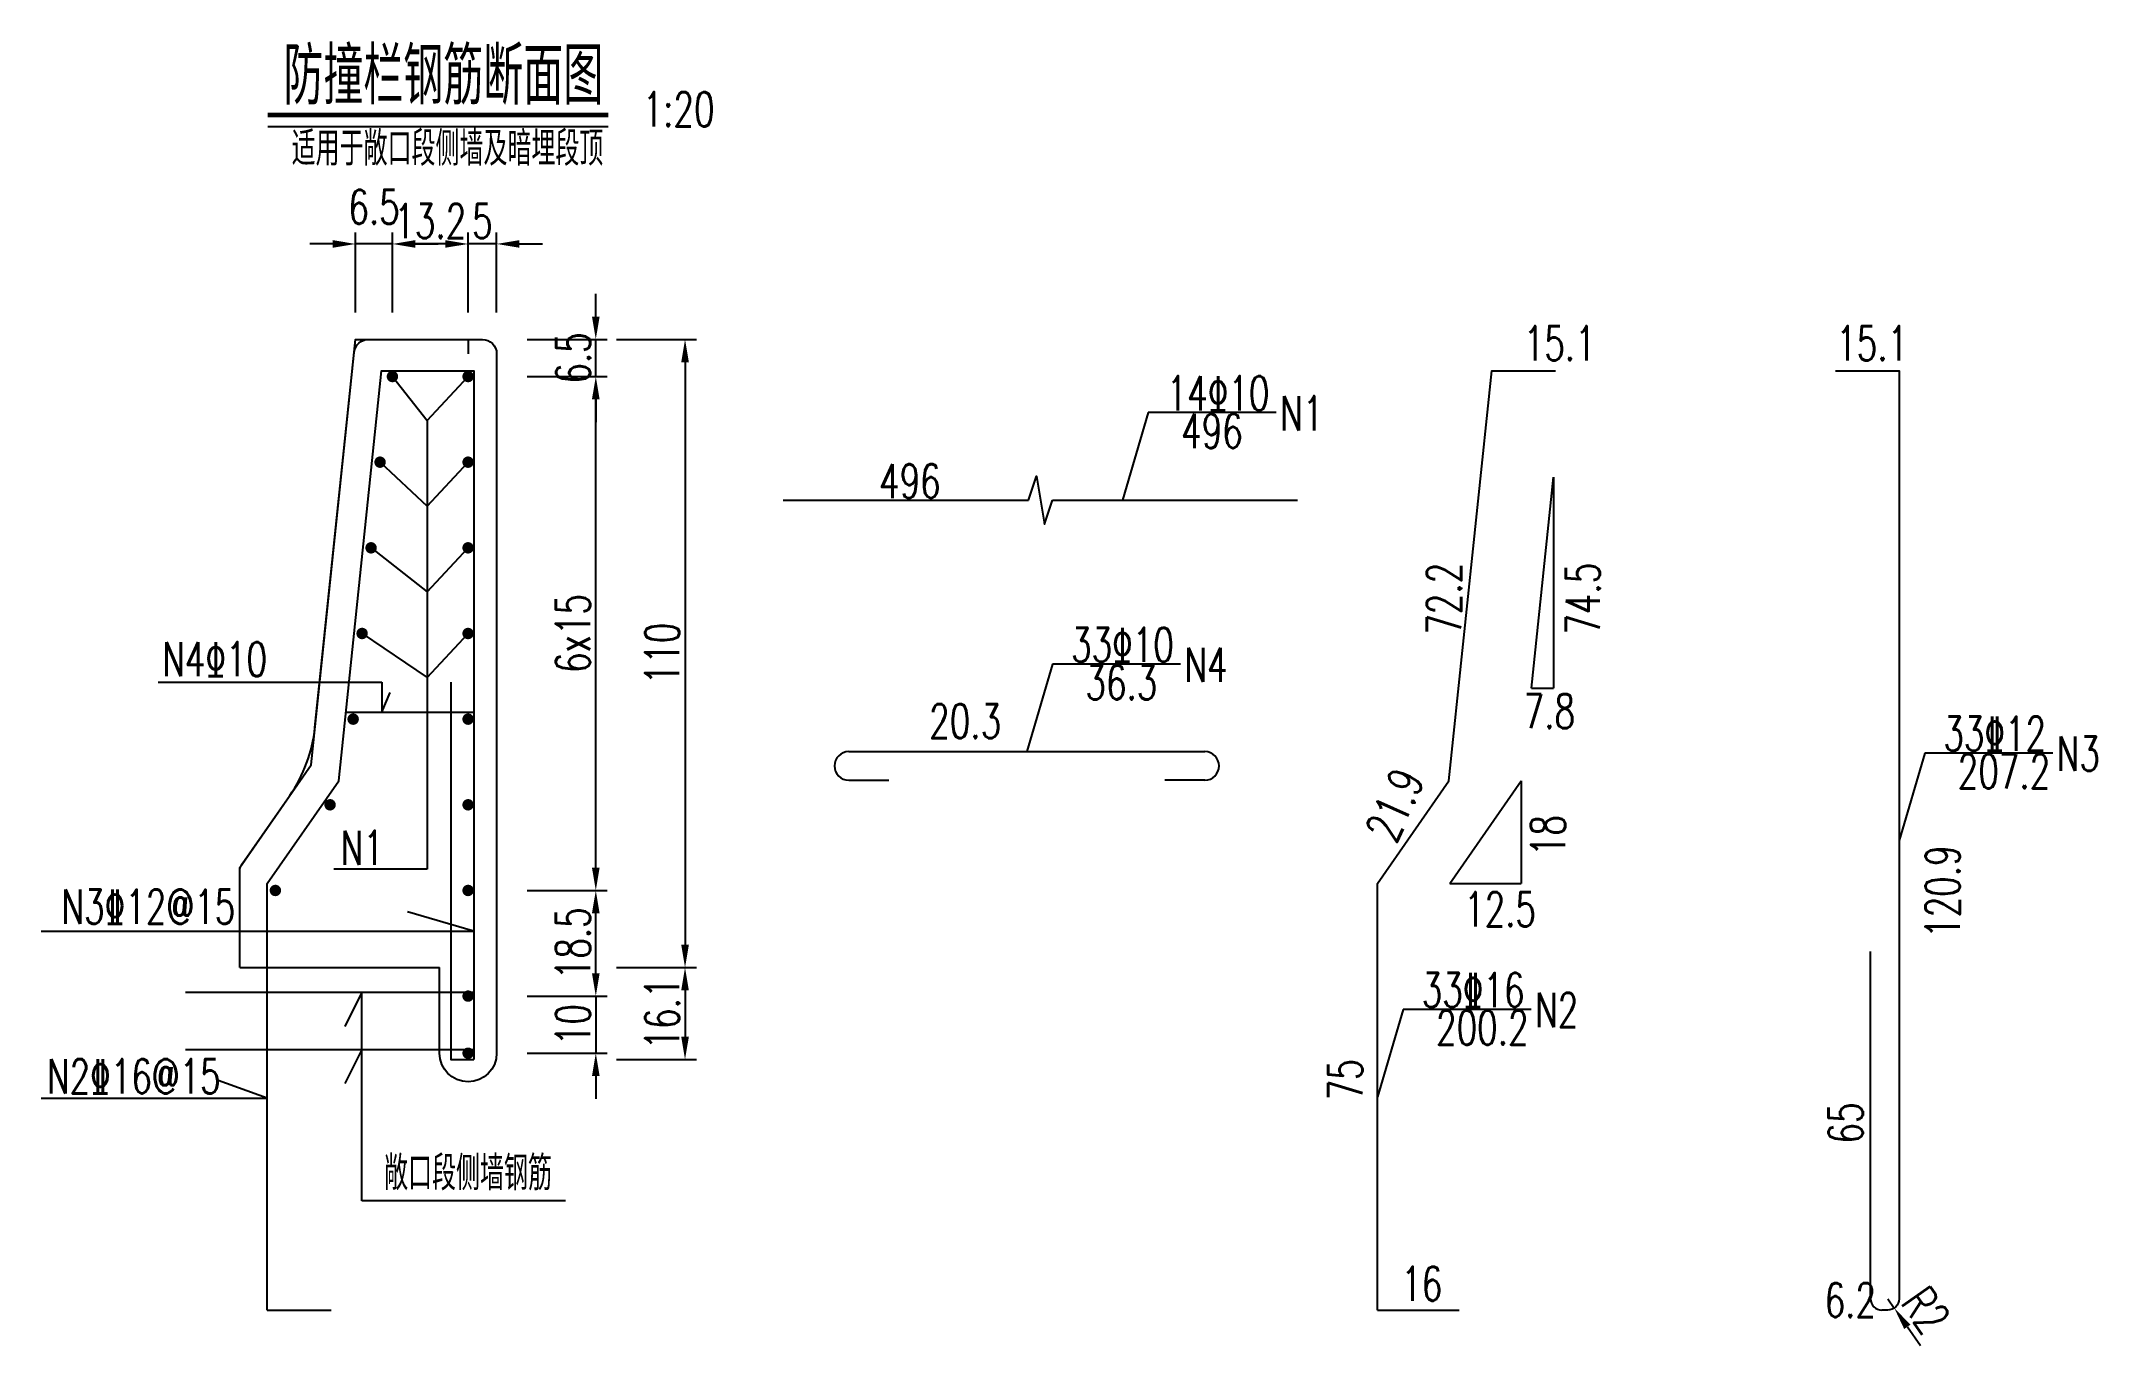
# Model space of a CAD drawing. Header units: millimetres. Extents: x -2866 to 514, y -1301 to -9.
# Drawn here: x 154 to 514, y -237.5 to -9 of the extents above.
import ezdxf

# ---------------------------------------------------------------- set-up
doc = ezdxf.new("R2010")
doc.units = ezdxf.units.MM
for name, color, linetype in [('文字', 7, 'Continuous'), ('标注', 7, 'Continuous'), ('次轮廓线', 7, 'Continuous'), ('钢筋', 1, 'Continuous')]:
    doc.layers.add(name, color=color, linetype=linetype)
doc.styles.get("Standard").update_dxf_attribs({"font": 'simplex1.shx', "width": 0.7, "bigfont": 'hztxt.shx'})
doc.dimstyles.new('20', dxfattribs={"dimscale": 2, "dimtxt": 3, "dimasz": 2, "dimexe": 1, "dimexo": 1, "dimgap": 0.5, "dimtad": 1, "dimdec": 1, "dimzin": 12, "dimdsep": 46, "dimtxsty": 'Standard', "dimcen": 0.5, "dimclrd": 256, "dimclre": 256, "dimclrt": 256, "dimadec": 1, "dimazin": 2, "dimtfac": 1, "dimtdec": 1, "dimtmove": 2, "dimatfit": 3, "dimfxl": 0, "dimtolj": 1, "dimtzin": 0, "dimlwd": -1, "dimlwe": -1, "dimarcsym": 0})

# ---------------------------------------------------------------- blocks, each defined once
blk = doc.blocks.new('点筋1')
at = {"layer": '钢筋', "const_width": 1}
blk.add_lwpolyline([(-0.5, 0, 1), (0.5, 0, 1)], format="xyb", close=True, dxfattribs=at)
blk = doc.blocks.new('*D3')
at = {"layer": 'Defpoints', "color": 0}
for p in [(228.75, -157.71), (251.11, -157.71), (228.75, -176.21)]:
    blk.add_point(p, dxfattribs=at)
at = {"layer": '标注'}
for p, q in [((239.11, -157.71), (253.11, -157.71)), ((251.11, -172.21), (251.11, -161.71)), ((239.11, -176.21), (253.11, -176.21))]:
    blk.add_line(p, q, dxfattribs=at)
for points in [[(250.44, -161.71), (251.78, -161.71), (251.11, -157.71)], [(250.44, -172.21), (251.78, -172.21), (251.11, -176.21)]]:
    blk.add_solid(points, dxfattribs=at)
at = {"layer": '标注', "insert": (247.11, -166.96), "char_height": 6, "attachment_point": 5, "rotation": 90}
blk.add_mtext('\\A1;18.5', dxfattribs=at)
blk = doc.blocks.new('*D4')
at = {"layer": 'Defpoints', "color": 0}
for p in [(228.75, -67.71), (251.11, -67.71), (228.75, -157.71)]:
    blk.add_point(p, dxfattribs=at)
at = {"layer": '标注'}
for p, q in [((239.11, -67.71), (253.11, -67.71)), ((251.11, -153.71), (251.11, -71.71)), ((239.11, -157.71), (253.11, -157.71))]:
    blk.add_line(p, q, dxfattribs=at)
for points in [[(250.44, -71.71), (251.78, -71.71), (251.11, -67.71)], [(250.44, -153.71), (251.78, -153.71), (251.11, -157.71)]]:
    blk.add_solid(points, dxfattribs=at)
at = {"layer": '标注', "insert": (247.11, -112.71), "char_height": 6, "attachment_point": 5, "rotation": 90}
blk.add_mtext('\\A1;6x15', dxfattribs=at)
blk = doc.blocks.new('*D5')
at = {"layer": 'Defpoints', "color": 0}
for p in [(231.25, -61.21), (251.11, -61.21), (228.75, -67.71)]:
    blk.add_point(p, dxfattribs=at)
at = {"layer": '标注'}
for p, q in [((251.11, -57.21), (251.11, -53.21)), ((239.11, -61.21), (253.11, -61.21)), ((251.11, -67.71), (251.11, -61.21)), ((239.11, -67.71), (253.11, -67.71)), ((251.11, -71.71), (251.11, -75.71))]:
    blk.add_line(p, q, dxfattribs=at)
for points in [[(250.44, -57.21), (251.78, -57.21), (251.11, -61.21)], [(250.44, -71.71), (251.78, -71.71), (251.11, -67.71)]]:
    blk.add_solid(points, dxfattribs=at)
at = {"layer": '标注', "insert": (247.15, -64.46), "char_height": 6, "attachment_point": 5, "rotation": 90}
blk.add_mtext('\\A1;6.5', dxfattribs=at)
blk = doc.blocks.new('*D6')
at = {"layer": 'Defpoints', "color": 0}
for p in [(231.25, -61.21), (223.75, -171.21), (266.74, -171.21)]:
    blk.add_point(p, dxfattribs=at)
at = {"layer": '标注'}
for p, q in [((254.74, -61.21), (268.74, -61.21)), ((266.74, -65.21), (266.74, -167.21)), ((254.74, -171.21), (268.74, -171.21))]:
    blk.add_line(p, q, dxfattribs=at)
for points in [[(266.07, -65.21), (267.41, -65.21), (266.74, -61.21)], [(266.07, -167.21), (267.41, -167.21), (266.74, -171.21)]]:
    blk.add_solid(points, dxfattribs=at)
at = {"layer": '标注', "insert": (262.74, -116.21), "char_height": 6, "attachment_point": 5, "rotation": 90}
blk.add_mtext('\\A1;110', dxfattribs=at)
blk = doc.blocks.new('*D7')
at = {"layer": 'Defpoints', "color": 0}
for p in [(228.75, -44.5), (233.75, -63.71), (228.75, -67.71)]:
    blk.add_point(p, dxfattribs=at)
at = {"layer": '标注'}
for p, q in [((228.75, -56.5), (228.75, -42.5)), ((233.75, -56.5), (233.75, -42.5)), ((224.75, -44.5), (220.75, -44.5)), ((233.75, -44.5), (228.75, -44.5)), ((237.75, -44.5), (241.75, -44.5))]:
    blk.add_line(p, q, dxfattribs=at)
for points in [[(224.75, -43.83), (224.75, -45.16), (228.75, -44.5)], [(237.75, -43.83), (237.75, -45.16), (233.75, -44.5)]]:
    blk.add_solid(points, dxfattribs=at)
at = {"layer": '标注', "insert": (231.25, -40.5), "char_height": 6, "attachment_point": 5}
blk.add_mtext('\\A1;5', dxfattribs=at)
blk = doc.blocks.new('*D8')
at = {"layer": 'Defpoints', "color": 0}
for p in [(215.5, -44.5), (215.5, -67.71), (228.75, -67.71)]:
    blk.add_point(p, dxfattribs=at)
at = {"layer": '标注'}
for p, q in [((215.5, -56.5), (215.5, -42.5)), ((228.75, -56.5), (228.75, -42.5)), ((224.75, -44.5), (219.5, -44.5))]:
    blk.add_line(p, q, dxfattribs=at)
for points in [[(219.5, -43.83), (219.5, -45.16), (215.5, -44.5)], [(224.75, -43.83), (224.75, -45.16), (228.75, -44.5)]]:
    blk.add_solid(points, dxfattribs=at)
at = {"layer": '标注', "insert": (222.13, -40.5), "char_height": 6, "attachment_point": 5}
blk.add_mtext('\\A1;13.2', dxfattribs=at)
blk = doc.blocks.new('*D9')
at = {"layer": 'Defpoints', "color": 0}
for p in [(209.05, -44.5), (209.05, -61.21), (215.5, -67.71)]:
    blk.add_point(p, dxfattribs=at)
at = {"layer": '标注'}
for p, q in [((209.05, -56.5), (209.05, -42.5)), ((215.5, -56.5), (215.5, -42.5)), ((205.05, -44.5), (201.05, -44.5)), ((215.5, -44.5), (209.05, -44.5)), ((219.5, -44.5), (223.5, -44.5))]:
    blk.add_line(p, q, dxfattribs=at)
for points in [[(205.05, -43.83), (205.05, -45.16), (209.05, -44.5)], [(219.5, -43.83), (219.5, -45.16), (215.5, -44.5)]]:
    blk.add_solid(points, dxfattribs=at)
at = {"layer": '标注', "insert": (212.28, -38), "char_height": 6, "attachment_point": 5}
blk.add_mtext('\\A1;6.5', dxfattribs=at)
blk = doc.blocks.new('*D10')
for p, q in [((254.74, -171.21), (268.74, -171.21)), ((266.74, -175.21), (266.74, -183.31)), ((254.74, -187.31), (268.74, -187.31))]:
    blk.add_line(p, q)
for points in [[(266.07, -175.21), (267.41, -175.21), (266.74, -171.21)], [(266.07, -183.31), (267.41, -183.31), (266.74, -187.31)]]:
    blk.add_solid(points)
at = {"layer": 'Defpoints', "color": 0}
for p in [(223.75, -171.21), (229.75, -187.31), (266.74, -187.31)]:
    blk.add_point(p, dxfattribs=at)
at = {"insert": (262.74, -179.26), "char_height": 6, "attachment_point": 5, "rotation": 90}
blk.add_mtext('\\A1;16.1', dxfattribs=at)
blk = doc.blocks.new('*D15')
for p, q in [((251.11, -172.21), (251.11, -168.21)), ((239.11, -176.21), (253.11, -176.21)), ((251.11, -176.21), (251.11, -186.21)), ((239.11, -186.21), (253.11, -186.21)), ((251.11, -190.21), (251.11, -194.21))]:
    blk.add_line(p, q)
for points in [[(250.44, -172.21), (251.78, -172.21), (251.11, -176.21)], [(250.44, -190.21), (251.78, -190.21), (251.11, -186.21)]]:
    blk.add_solid(points)
at = {"layer": 'Defpoints', "color": 0}
for p in [(228.75, -176.21), (228.75, -186.21), (251.11, -186.21)]:
    blk.add_point(p, dxfattribs=at)
at = {"insert": (247.11, -181.21), "char_height": 6, "attachment_point": 5, "rotation": 90}
blk.add_mtext('\\A1;10', dxfattribs=at)
blk = doc.blocks.new('*D16')
for p, q in [((477.35, -229.21), (478.5, -230.84)), ((480.79, -234.12), (483.08, -237.4))]:
    blk.add_line(p, q)
blk.add_solid([(481.34, -233.74), (480.24, -234.5), (478.5, -230.84)])
at = {"layer": 'Defpoints', "color": 0}
for p in [(477.35, -229.21), (478.5, -230.84)]:
    blk.add_point(p, dxfattribs=at)
at = {"insert": (484.03, -231.21), "char_height": 6, "attachment_point": 5, "rotation": 305.0033}
blk.add_mtext('\\A1;R2', dxfattribs=at)

msp = doc.modelspace()

# ---------------------------------------------------------------- linework, layer by layer
for p, q in [((193.65, -23.91), (253.3, -23.91)), ((215.5, -67.71), (221.58, -75.43)), ((221.58, -75.43), (228.75, -67.71)), ((221.58, -75.43), (221.58, -154)), ((347.83, -74.04), (343.35, -89.35)), ((370.27, -74.04), (347.83, -74.04)), ((213.33, -82.71), (221.58, -90.43)), ((221.58, -90.43), (228.75, -82.71)), ((418.83, -85.35), (418.83, -122.3)), ((211.76, -97.71), (221.58, -105.43)), ((221.58, -105.43), (228.75, -97.71)), ((210.19, -112.71), (221.58, -120.43)), ((221.58, -120.43), (228.75, -112.71)), ((331.07, -118.09), (326.59, -133.4)), ((353.52, -118.09), (331.07, -118.09)), ((174.5, -121.23), (213.66, -121.23)), ((213.66, -121.23), (213.66, -126.5)), ((414.96, -122.3), (418.83, -122.3)), ((213.66, -126.5), (215.12, -123.06)), ((483.83, -133.64), (479.35, -148.96)), ((506.27, -133.64), (483.83, -133.64)), ((413.17, -138.51), (413.17, -156.5)), ((221.58, -154), (205.26, -154)), ((400.68, -156.5), (413.17, -156.5)), ((229.54, -164.78), (218.12, -161.45)), ((153.98, -164.85), (229.75, -164.85)), ((188.75, -171.21), (223.75, -171.21)), ((210.13, -175.54), (207.15, -181.52)), ((210.13, -212.03), (210.13, -175.54)), ((392.48, -178.54), (388, -193.85)), ((414.93, -178.54), (392.48, -178.54)), ((210.13, -185.54), (207.15, -191.52)), ((153.98, -194.08), (193.59, -194.08)), ((193.59, -194.08), (184.97, -190.98)), ((245.82, -212.03), (210.13, -212.03))]:
    msp.add_line(p, q)
at = {"const_width": 0.8}
msp.add_lwpolyline([(193.65, -21.91), (253.3, -21.91)], dxfattribs=at)
for points in [[(326.87, -89.35), (328.27, -85.14), (329.67, -93.56), (331.07, -89.35)], [(414.96, -122.3), (418.83, -85.35)], [(400.68, -156.5), (413.17, -138.51)]]:
    msp.add_lwpolyline(points)
at = {"layer": 'Defpoints', "color": 9}
msp.add_lwpolyline([(188.75, -161.21), (188.75, -153.71), (201.25, -135.71), (209.05, -61.21), (228.75, -61.21), (228.75, -63.71)], dxfattribs=at)
at = {"layer": '次轮廓线'}
msp.add_lwpolyline([(188.75, -171.21), (188.75, -154.49, -0.152923), (189.19, -153.06), (197.51, -141.08, 0.126333), (201.93, -129.19), (208.81, -63.44, -0.383979), (211.3, -61.21), (231.25, -61.21, -0.414214), (233.75, -63.71), (233.75, -186.21, -1), (223.75, -186.21), (223.75, -171.21)], format="xyb", dxfattribs=at)
at = {"layer": '钢筋'}
for p, q in [((283.95, -89.35), (326.87, -89.35)), ((331.07, -89.35), (373.98, -89.35)), ((207.34, -126.5), (229.75, -126.5)), ((295.42, -133.4), (357.76, -133.4)), ((295.42, -138.4), (302.42, -138.4)), ((357.76, -138.4), (350.76, -138.4)), ((474.35, -229.21), (474.35, -168.41)), ((179.24, -175.54), (229.75, -175.54)), ((179.24, -185.54), (229.75, -185.54)), ((193.59, -231.21), (204.77, -231.21)), ((388, -231.21), (402.33, -231.21))]:
    msp.add_line(p, q, dxfattribs=at)
for points in [[(193.59, -231.21), (193.59, -156.5), (206.09, -138.51), (213.6, -66.71), (229.75, -66.71), (229.75, -187.31)], [(388, -231.21), (388, -156.5), (400.49, -138.51), (408.01, -66.71), (419.16, -66.71)], [(225.75, -121.21), (225.75, -187.31), (229.75, -187.31)]]:
    msp.add_lwpolyline(points, dxfattribs=at)
msp.add_lwpolyline([(468.2, -66.71), (479.35, -66.71), (479.35, -229.21, -0.414214), (477.35, -231.21), (476.35, -231.21)], format="xyb", dxfattribs=at)
for centre, radius, start, end in [((295.42, -135.9), 2.5, 90, 270), ((357.76, -135.9), 2.5, 270, 90), ((476.35, -229.21), 2, 180, 270)]:
    msp.add_arc(centre, radius, start, end, dxfattribs=at)

# ---------------------------------------------------------------- block references
for p in [(215.5, -67.71), (228.75, -67.71), (213.33, -82.71), (228.75, -82.71), (211.76, -97.71), (228.75, -97.71), (210.19, -112.71), (228.75, -112.71), (208.62, -127.71), (228.75, -127.71), (204.58, -142.71), (228.75, -142.71), (195, -157.71), (228.75, -157.71), (228.75, -176.21), (228.75, -186.21)]:
    msp.add_blockref('点筋1', p)

# ---------------------------------------------------------------- texts
at = {"width": 0.7}
for s, p in [('N4%%13110', (175.19, -120.21)), ('N1', (206.43, -153.24)), ('N3%%13212@15', (157.55, -163.54)), ('N2%%13216@15', (155, -193.25)), ('敞口段侧墙钢筋', (214.04, -210.21))]:
    msp.add_text(s, height=6, dxfattribs=at).set_placement(p)
at = {"layer": '文字', "width": 0.7}
for s, height, p in [('防撞栏钢筋断面图', 10, (196.41, -20.08)), ('1:20', 6, (259.3, -23.91)), ('适用于敞口段侧墙及暗埋段顶', 6, (197.84, -30.79)), ('15.1', 6, (413.61, -64.89)), ('15.1', 6, (468.34, -64.89)), ('14%%13110', 6, (351.08, -73.64)), ('N1', 6, (370.96, -77.15)), ('496', 6, (353.61, -80.24)), ('496', 6, (300.72, -89.03)), ('33%%13110', 6, (334.33, -117.69)), ('N4', 6, (354.21, -121.2)), ('36.3', 6, (336.85, -124.29)), ('20.3', 6, (309.5, -131.06)), ('7.8', 6, (413.61, -129.31)), ('33%%13212', 6, (487.09, -133.25)), ('N3', 6, (506.96, -136.76)), ('207.2', 6, (489.61, -139.85)), ('12.5', 6, (403.17, -164)), ('33%%13216', 6, (395.74, -178.15)), ('N2', 6, (415.62, -181.66)), ('200.2', 6, (398.26, -184.74)), ('16', 6, (392.16, -229.59)), ('6.2', 6, (466.3, -232.45))]:
    msp.add_text(s, height=height, dxfattribs=at).set_placement(p)
for s, rotation, p in [('72.2', 90, (402.66, -112.93)), ('74.5', 90, (426.96, -112.93)), ('21.9', 65.833, (391.18, -149.7)), ('18', 90, (420.87, -151.69)), ('120.9', 90, (489.97, -166.02)), ('75', 90, (385.37, -194.46)), ('65', 90, (473.01, -202.04))]:
    msp.add_text(s, height=6, rotation=rotation, dxfattribs=at).set_placement(p)

# ---------------------------------------------------------------- dimensions: what is measured, and where the dimension line sits
for base, p1, p2, picture, middle in [((251.11, -186.21), (228.75, -176.21), (228.75, -186.21), '*D15', (247.11, -181.21)), ((266.74, -187.31), (223.75, -171.21), (229.75, -187.31), '*D10', (262.74, -179.26))]:
    dim = msp.add_linear_dim(base=base, p1=p1, p2=p2, angle=90, dimstyle='20')
    dim.commit()
    dim.dimension.update_dxf_attribs({"geometry": picture, "text_midpoint": middle})
dim = msp.add_radius_dim(center=(477.35, -229.21), mpoint=(478.5, -230.84), dimstyle='20')
dim.commit()
dim.dimension.update_dxf_attribs({"geometry": '*D16', "text_midpoint": (484.03, -231.21), "dimtype": 164})
at = {"layer": '标注'}
for base, p1, p2, picture, middle in [((209.0484, -44.4971), (215.5034, -67.705), (209.0484, -61.205), '*D9', (212.2759, -37.9971)), ((215.5034, -44.4971), (228.7484, -67.705), (215.5034, -67.705), '*D8', (222.1259, -40.4971)), ((228.75, -44.5), (233.75, -63.71), (228.75, -67.71), '*D7', (231.25, -40.5))]:
    dim = msp.add_linear_dim(base=base, p1=p1, p2=p2, dimstyle='20', dxfattribs=at)
    dim.commit()
    dim.dimension.update_dxf_attribs({"geometry": picture, "text_midpoint": middle})
dim = msp.add_linear_dim(base=(251.11, -61.21), p1=(228.75, -67.71), p2=(231.25, -61.21), angle=90, dimstyle='20', dxfattribs=at)
dim.commit()
dim.dimension.update_dxf_attribs({"geometry": '*D5', "text_midpoint": (247.15, -64.46), "dimtype": 160})
for base, p1, p2, picture, middle in [((266.74, -171.21), (231.25, -61.21), (223.75, -171.21), '*D6', (262.74, -116.21)), ((251.11, -157.71), (228.75, -176.21), (228.75, -157.71), '*D3', (247.11, -166.96))]:
    dim = msp.add_linear_dim(base=base, p1=p1, p2=p2, angle=90, dimstyle='20', dxfattribs=at)
    dim.commit()
    dim.dimension.update_dxf_attribs({"geometry": picture, "text_midpoint": middle})
dim = msp.add_linear_dim(base=(251.11, -67.71), p1=(228.75, -157.71), p2=(228.75, -67.71), angle=90, text='6x15', dimstyle='20', dxfattribs=at)
dim.commit()
dim.dimension.update_dxf_attribs({"geometry": '*D4', "text_midpoint": (247.11, -112.71)})

doc.saveas('drawing.dxf')
